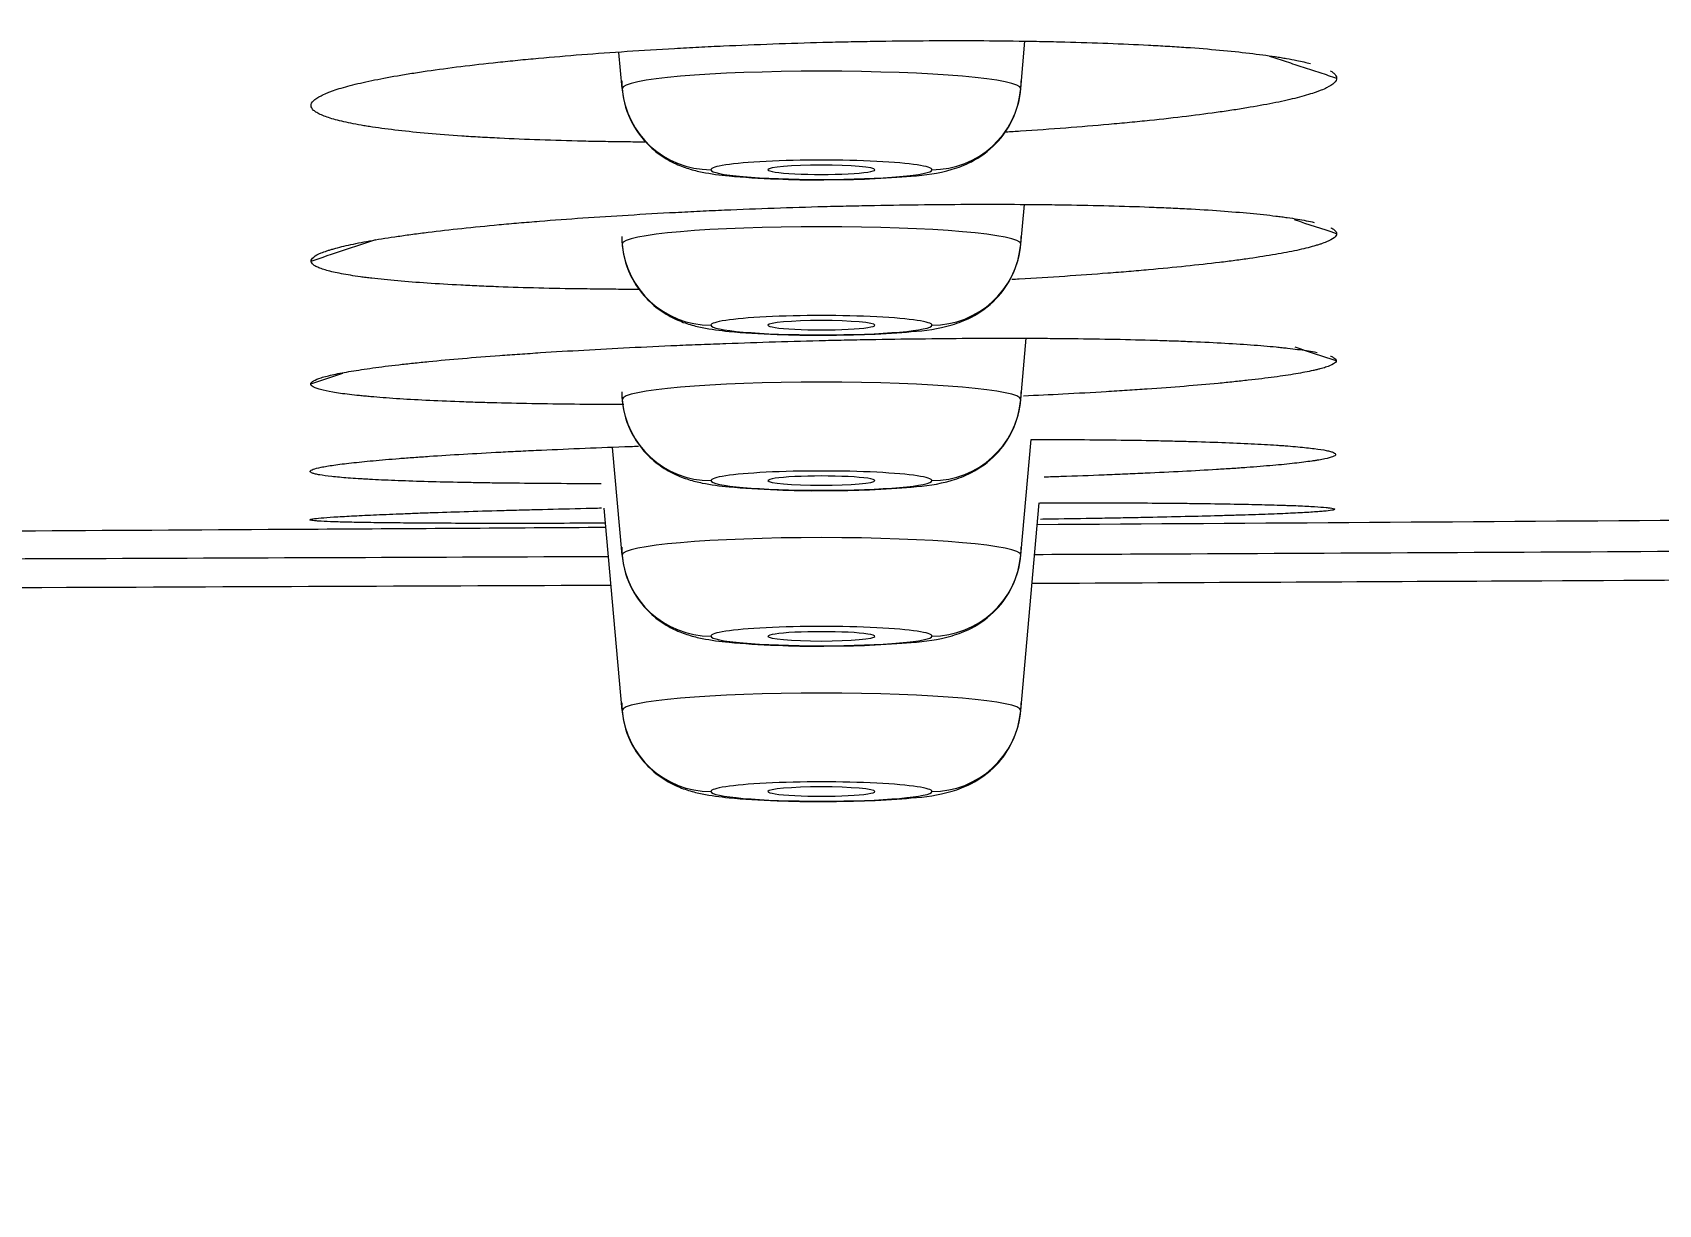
# Model space of a CAD drawing. Header units: millimetres. Extents: x 2433 to 4809, y -10272 to -6912.
# Drawn here: x 3235.15 to 3253.39, y -8021.74 to -8008.6 of the extents above; entities that cross this region are included whole.
import ezdxf

# ---------------------------------------------------------------- set-up
doc = ezdxf.new("R2010")
doc.units = ezdxf.units.MM
doc.layers.add('DIM', color=3, linetype='Continuous', lineweight=13)
doc.styles.add('ARIAL', font='arial.ttf')
doc.dimstyles.get("Standard").update_dxf_attribs({"dimtxt": 15, "dimasz": 15, "dimexe": 0.18, "dimexo": 0.0625, "dimgap": 4, "dimtad": 0, "dimtih": 1, "dimtoh": 1, "dimdec": 1, "dimdsep": 46, "dimtxsty": 'ARIAL', "dimcen": 0, "dimclrd": 3, "dimclre": 3, "dimclrt": 3, "dimadec": 0, "dimazin": 0, "dimtfac": 1, "dimtdec": 1, "dimtofl": 0, "dimtmove": 0, "dimatfit": 3, "dimfxl": 1, "dimtolj": 1, "dimtzin": 0, "dimarcsym": 0})

# ---------------------------------------------------------------- blocks, each defined once
blk = doc.blocks.new('*D42')
at = {"layer": 'Defpoints', "color": 0, "transparency": 16777216}
for p in [(3059.213, -8001.692), (3328.879, -8001.779), (3328.879, -8072.058)]:
    blk.add_point(p, dxfattribs=at)
at = {"layer": 'DIM', "color": 3, "lineweight": -2, "transparency": 16777216}
for p, q in [((3059.213, -8001.755), (3059.213, -8072.238)), ((3328.879, -8001.842), (3328.879, -8072.238)), ((3077.213, -8072.058), (3310.879, -8072.058)), ((3328.879, -8072.058), (3357.395, -8072.058))]:
    blk.add_line(p, q, dxfattribs=at)
at = {"layer": 'DIM', "color": 3, "transparency": 16777216}
for points in [[(3077.213, -8069.058), (3077.213, -8075.058), (3059.213, -8072.058)], [(3310.879, -8069.058), (3310.879, -8075.058), (3328.879, -8072.058)]]:
    blk.add_solid(points, dxfattribs=at)
at = {"layer": 'DIM', "color": 3, "transparency": 16777216, "insert": (3382.403, -8072.058), "char_height": 18, "attachment_point": 5, "style": 'ARIAL'}
blk.add_mtext('\\A1;270', dxfattribs=at)
blk = doc.blocks.new('*D43')
at = {"layer": 'Defpoints', "color": 0, "transparency": 16777216}
for p in [(3193.999, -7897.186), (3599.118, -9941.356), (3679.627, -9941.356)]:
    blk.add_point(p, dxfattribs=at)
at = {"layer": 'DIM', "color": 3, "lineweight": -2, "transparency": 16777216}
for p, q in [((3194.062, -7897.186), (3679.807, -7897.186)), ((3679.627, -7915.186), (3679.627, -8902.472)), ((3679.627, -9923.356), (3679.627, -8936.071)), ((3599.18, -9941.356), (3679.807, -9941.356))]:
    blk.add_line(p, q, dxfattribs=at)
at = {"layer": 'DIM', "color": 3, "transparency": 16777216}
for points in [[(3676.627, -7915.186), (3682.627, -7915.186), (3679.627, -7897.186)], [(3676.627, -9923.356), (3682.627, -9923.356), (3679.627, -9941.356)]]:
    blk.add_solid(points, dxfattribs=at)
at = {"layer": 'DIM', "color": 3, "transparency": 16777216, "insert": (3679.627, -8919.271), "char_height": 18, "attachment_point": 5, "style": 'ARIAL'}
blk.add_mtext('\\A1;(2280)', dxfattribs=at)

msp = doc.modelspace()

# ---------------------------------------------------------------- linework, layer by layer
at = {"linetype": 'Continuous', "lineweight": 18}
for p, q in [((3241.763, -8009.227), (3241.728, -8008.823)), ((3246.236, -8009.227), (3246.282, -8008.695)), ((3246.236, -8010.97), (3246.275, -8010.526)), ((3246.236, -8012.713), (3246.296, -8012.026)), ((3246.236, -8014.457), (3246.35, -8013.16)), ((3241.763, -8014.457), (3241.657, -8013.25)), ((3241.763, -8016.2), (3241.564, -8013.93)), ((3246.236, -8016.2), (3246.44, -8013.871))]:
    msp.add_line(p, q, dxfattribs=at)
at = {"linetype": 'Continuous', "lineweight": 13}
for centre, major_axis, ratio, start_param, end_param in [((3243.999, -8009.227), (-2.236, 0), 0.087156, 3.141593, 6.283185), ((3242.759, -8009.14), (1, 0), 0.996195, 3.228859, 4.712389), ((3245.239, -8009.14), (-1, 0), 0.996195, 1.570796, 3.054326), ((3243.999, -8010.137), (1.24, 0), 0.087156, 0, 3.141593), ((3243.999, -8010.137), (1.24, 0), 0.087156, 3.141593, 6.283185), ((3243.999, -8010.97), (-2.236, 0), 0.087156, 3.141593, 6.283185), ((3242.759, -8010.884), (1, 0), 0.996195, 3.228859, 4.712389), ((3245.239, -8010.884), (-1, 0), 0.996195, 1.570796, 3.054326), ((3243.999, -8011.88), (1.24, 0), 0.087156, 0, 3.141593), ((3243.999, -8011.88), (1.24, 0), 0.087156, 3.141593, 6.283185), ((3243.999, -8012.713), (-2.236, 0), 0.087156, 3.141593, 6.283185), ((3242.759, -8012.627), (1, 0), 0.996195, 3.228859, 4.712389), ((3245.239, -8012.627), (-1, 0), 0.996195, 1.570796, 3.054326), ((3243.999, -8013.623), (1.24, 0), 0.087156, 0, 3.141593), ((3243.999, -8013.623), (1.24, 0), 0.087156, 3.141593, 6.283185), ((3243.999, -8014.457), (-2.236, 0), 0.087156, 3.141593, 6.283185), ((3243.999, -8015.366), (1.24, 0), 0.087156, 0, 3.141593), ((3243.999, -8015.366), (1.24, 0), 0.087156, 3.141593, 6.283185), ((3243.999, -8016.2), (-2.236, 0), 0.087156, 3.141593, 6.283185), ((3243.999, -8017.109), (1.24, 0), 0.087156, 0, 3.141593), ((3243.999, -8017.109), (1.24, 0), 0.087156, 3.141593, 6.283185)]:
    msp.add_ellipse(centre, major_axis=major_axis, ratio=ratio, start_param=start_param, end_param=end_param, dxfattribs=at)
at = {"linetype": 'Continuous', "lineweight": 18}
for centre, major_axis, ratio, start_param, end_param in [((3243.999, -8010.137), (-0.6, 0), 0.087156, 3.141593, 6.283185), ((3243.999, -8010.137), (-0.6, 0), 0.087156, 0, 3.141593), ((3243.999, -8011.88), (-0.6, 0), 0.087156, 3.141593, 6.283185), ((3243.999, -8011.88), (-0.6, 0), 0.087156, 0, 3.141593), ((3243.999, -8013.623), (0.6, 0), 0.087156, 0, 3.141593), ((3243.999, -8013.623), (0.6, 0), 0.087156, 3.141593, 6.283185), ((3242.759, -8014.37), (1, 0), 0.996195, 3.228859, 4.712389), ((3245.239, -8014.37), (-1, 0), 0.996195, 1.570796, 3.054326), ((3243.999, -8015.369), (0.6, 0), 0.087156, 0, 3.141593), ((3243.999, -8015.369), (0.6, 0), 0.087156, 3.141593, 6.283185), ((3242.759, -8016.113), (1, 0), 0.996195, 3.228859, 4.712389), ((3245.239, -8016.113), (-1, 0), 0.996195, 1.570796, 3.054326), ((3243.999, -8017.109), (-0.6, 0), 0.087156, 3.141593, 6.283185), ((3243.999, -8017.109), (-0.6, 0), 0.087156, 0, 3.141593)]:
    msp.add_ellipse(centre, major_axis=major_axis, ratio=ratio, start_param=start_param, end_param=end_param, dxfattribs=at)
for points, knots in [([(3238.275, -8009.417), (3238.275, -8009.399), (3238.284, -8009.381), (3238.322, -8009.344), (3238.35, -8009.325), (3238.405, -8009.297), (3238.426, -8009.287), (3238.461, -8009.273), (3238.473, -8009.268), (3238.498, -8009.259), (3238.512, -8009.254), (3238.581, -8009.23), (3238.644, -8009.211), (3238.787, -8009.174), (3238.867, -8009.155), (3239.043, -8009.119), (3239.139, -8009.1), (3239.269, -8009.078), (3239.295, -8009.073), (3239.349, -8009.064), (3239.377, -8009.06), (3239.461, -8009.047), (3239.519, -8009.038), (3239.697, -8009.012), (3239.823, -8008.995), (3240.087, -8008.962), (3240.226, -8008.946), (3240.444, -8008.923), (3240.518, -8008.916), (3240.632, -8008.904), (3240.67, -8008.901), (3240.748, -8008.893), (3240.787, -8008.89), (3240.984, -8008.872), (3241.146, -8008.858), (3241.477, -8008.832), (3241.647, -8008.82), (3241.993, -8008.797), (3242.17, -8008.786), (3242.441, -8008.771), (3242.532, -8008.766), (3242.716, -8008.757), (3242.807, -8008.752), (3243.084, -8008.74), (3243.269, -8008.732), (3243.641, -8008.719), (3243.828, -8008.713), (3244.11, -8008.705), (3244.204, -8008.703), (3244.345, -8008.7), (3244.393, -8008.699), (3244.487, -8008.698), (3244.535, -8008.697), (3244.77, -8008.693), (3244.956, -8008.691), (3245.324, -8008.688), (3245.505, -8008.688), (3245.864, -8008.689), (3246.042, -8008.691), (3246.26, -8008.694), (3246.304, -8008.695), (3246.391, -8008.696), (3246.52, -8008.699), (3246.646, -8008.701), (3246.895, -8008.708), (3247.056, -8008.713), (3247.369, -8008.725), (3247.52, -8008.731), (3247.739, -8008.743), (3247.811, -8008.747), (3247.916, -8008.753), (3247.951, -8008.756), (3248.02, -8008.76), (3248.189, -8008.771), (3248.347, -8008.784), (3248.584, -8008.806), (3248.806, -8008.829), (3248.999, -8008.855), (3249.111, -8008.872), (3249.132, -8008.875), (3249.175, -8008.882), (3249.237, -8008.893), (3249.294, -8008.904), (3249.387, -8008.922), (3249.438, -8008.934), (3249.484, -8008.946)], [0, 0, 0, 0, 0.034745, 0.034745, 0.06949, 0.06949, 0.086863, 0.086863, 0.095549, 0.095549, 0.104235, 0.104235, 0.138981, 0.138981, 0.173726, 0.173726, 0.208471, 0.208471, 0.217157, 0.217157, 0.225843, 0.225843, 0.243216, 0.243216, 0.277961, 0.277961, 0.312706, 0.312706, 0.330079, 0.330079, 0.338765, 0.338765, 0.347451, 0.347451, 0.382197, 0.382197, 0.416942, 0.416942, 0.451687, 0.451687, 0.469059, 0.469059, 0.486432, 0.486432, 0.521177, 0.521177, 0.555922, 0.555922, 0.573295, 0.573295, 0.581981, 0.581981, 0.590667, 0.590667, 0.625413, 0.625413, 0.660158, 0.660158, 0.694903, 0.694903, 0.703589, 0.703589, 0.712275, 0.729648, 0.729648, 0.764393, 0.764393, 0.799138, 0.799138, 0.816511, 0.816511, 0.825197, 0.825197, 0.833883, 0.868629, 0.868629, 0.903374, 0.938119, 0.938119, 0.946805, 0.946805, 0.955491, 0.972864, 0.972864, 1, 1, 1, 1]), ([(3241.759, -8009.14), (3241.761, -8009.278), (3241.805, -8009.502), (3241.969, -8009.778), (3242.156, -8009.955), (3242.344, -8010.066), (3242.517, -8010.131), (3242.713, -8010.177), (3242.993, -8010.214), (3243.45, -8010.241), (3243.852, -8010.252), (3244.029, -8010.248), (3244.038, -8010.248)], [0, 0, 0, 0, 0.122527, 0.215408, 0.294634, 0.364592, 0.427727, 0.496738, 0.634659, 0.831916, 0.991471, 1, 1, 1, 1]), ([(3244.038, -8010.248), (3244.216, -8010.248), (3244.561, -8010.242), (3245.065, -8010.207), (3245.354, -8010.176), (3245.702, -8010.051), (3245.964, -8009.863), (3246.164, -8009.573), (3246.233, -8009.317), (3246.239, -8009.169), (3246.239, -8009.14)], [0, 0, 0, 0, 0.162675, 0.337768, 0.550867, 0.638384, 0.752048, 0.857541, 0.972916, 1, 1, 1, 1]), ([(3249.777, -8009.109), (3249.778, -8009.127), (3249.768, -8009.145), (3249.73, -8009.181), (3249.702, -8009.2), (3249.647, -8009.227), (3249.626, -8009.237), (3249.591, -8009.251), (3249.579, -8009.255), (3249.554, -8009.265), (3249.54, -8009.269), (3249.471, -8009.292), (3249.407, -8009.311), (3249.264, -8009.348), (3249.184, -8009.366), (3249.008, -8009.402), (3248.912, -8009.419), (3248.782, -8009.441), (3248.755, -8009.446), (3248.701, -8009.455), (3248.673, -8009.459), (3248.589, -8009.472), (3248.531, -8009.481), (3248.352, -8009.506), (3248.227, -8009.522), (3247.963, -8009.554), (3247.824, -8009.57), (3247.606, -8009.593), (3247.532, -8009.6), (3247.418, -8009.611), (3247.379, -8009.615), (3247.302, -8009.622), (3247.263, -8009.625), (3247.066, -8009.643), (3246.904, -8009.657), (3246.573, -8009.682), (3246.404, -8009.694), (3246.177, -8009.709), (3246.123, -8009.713), (3246.068, -8009.716)], [0, 0, 0, 0, 0.081225, 0.081225, 0.16245, 0.16245, 0.203062, 0.203062, 0.223368, 0.223368, 0.243675, 0.243675, 0.324899, 0.324899, 0.406124, 0.406124, 0.487349, 0.487349, 0.507655, 0.507655, 0.527962, 0.527962, 0.568574, 0.568574, 0.649799, 0.649799, 0.731024, 0.731024, 0.771636, 0.771636, 0.791942, 0.791942, 0.812249, 0.812249, 0.893474, 0.893474, 0.974698, 0.974698, 1, 1, 1, 1]), ([(3249.707, -8009.028), (3249.709, -8009.028), (3249.71, -8009.029), (3249.726, -8009.038), (3249.738, -8009.047), (3249.767, -8009.073), (3249.777, -8009.091), (3249.777, -8009.109)], [0, 0, 0, 0, 0.028184, 0.028184, 0.352123, 0.352123, 1, 1, 1, 1]), ([(3242.02, -8009.827), (3241.959, -8009.827), (3241.897, -8009.826), (3241.793, -8009.825), (3241.749, -8009.824), (3241.662, -8009.823), (3241.533, -8009.821), (3241.407, -8009.819), (3241.158, -8009.813), (3240.997, -8009.808), (3240.685, -8009.797), (3240.534, -8009.791), (3240.315, -8009.78), (3240.243, -8009.776), (3240.137, -8009.77), (3240.102, -8009.768), (3240.033, -8009.764), (3239.864, -8009.753), (3239.706, -8009.741), (3239.469, -8009.72), (3239.358, -8009.708), (3239.15, -8009.684), (3239.053, -8009.672), (3238.941, -8009.655), (3238.919, -8009.651), (3238.877, -8009.645), (3238.815, -8009.634), (3238.757, -8009.623), (3238.649, -8009.602), (3238.585, -8009.586), (3238.475, -8009.555), (3238.429, -8009.539), (3238.381, -8009.518), (3238.372, -8009.514), (3238.356, -8009.506), (3238.348, -8009.501), (3238.326, -8009.488), (3238.314, -8009.48), (3238.285, -8009.453), (3238.275, -8009.436), (3238.275, -8009.417)], [0, 0, 0, 0, 0.028222, 0.028222, 0.048467, 0.048467, 0.068713, 0.109204, 0.109204, 0.190185, 0.190185, 0.271167, 0.271167, 0.311657, 0.311657, 0.331903, 0.331903, 0.352148, 0.43313, 0.43313, 0.514111, 0.514111, 0.595093, 0.595093, 0.615338, 0.615338, 0.635583, 0.676074, 0.676074, 0.757056, 0.757056, 0.838037, 0.838037, 0.858282, 0.858282, 0.878528, 0.878528, 0.919019, 0.919019, 1, 1, 1, 1]), ([(3238.275, -8011.161), (3238.275, -8011.146), (3238.285, -8011.131), (3238.324, -8011.1), (3238.352, -8011.085), (3238.409, -8011.062), (3238.43, -8011.054), (3238.465, -8011.042), (3238.477, -8011.038), (3238.503, -8011.03), (3238.516, -8011.027), (3238.586, -8011.007), (3238.65, -8010.991), (3238.795, -8010.96), (3238.875, -8010.944), (3239.051, -8010.913), (3239.148, -8010.898), (3239.278, -8010.879), (3239.305, -8010.875), (3239.359, -8010.867), (3239.387, -8010.863), (3239.472, -8010.852), (3239.53, -8010.845), (3239.708, -8010.822), (3239.834, -8010.808), (3240.099, -8010.78), (3240.238, -8010.766), (3240.456, -8010.746), (3240.53, -8010.739), (3240.644, -8010.729), (3240.683, -8010.726), (3240.76, -8010.72), (3240.799, -8010.716), (3240.997, -8010.701), (3241.159, -8010.689), (3241.49, -8010.665), (3241.66, -8010.655), (3242.006, -8010.634), (3242.183, -8010.624), (3242.409, -8010.612), (3242.455, -8010.61), (3242.546, -8010.605), (3242.592, -8010.603), (3242.73, -8010.596), (3242.821, -8010.592), (3243.098, -8010.58), (3243.283, -8010.573), (3243.655, -8010.56), (3243.842, -8010.554), (3244.124, -8010.546), (3244.218, -8010.544), (3244.359, -8010.541), (3244.407, -8010.54), (3244.501, -8010.538), (3244.549, -8010.537), (3244.784, -8010.532), (3244.97, -8010.53), (3245.337, -8010.526), (3245.518, -8010.524), (3245.877, -8010.524), (3246.054, -8010.524), (3246.273, -8010.525), (3246.317, -8010.526), (3246.403, -8010.526), (3246.532, -8010.528), (3246.658, -8010.529), (3246.907, -8010.533), (3247.068, -8010.536), (3247.379, -8010.545), (3247.53, -8010.549), (3247.749, -8010.558), (3247.821, -8010.561), (3247.926, -8010.566), (3247.961, -8010.567), (3248.029, -8010.571), (3248.063, -8010.572), (3248.23, -8010.581), (3248.356, -8010.589), (3248.592, -8010.606), (3248.703, -8010.615), (3248.911, -8010.635), (3249.007, -8010.645), (3249.118, -8010.659), (3249.14, -8010.661), (3249.183, -8010.667), (3249.244, -8010.676), (3249.301, -8010.684), (3249.408, -8010.702), (3249.471, -8010.714), (3249.525, -8010.727)], [0, 0, 0, 0, 0.034496, 0.034496, 0.068993, 0.068993, 0.086241, 0.086241, 0.094865, 0.094865, 0.103489, 0.103489, 0.137986, 0.137986, 0.172482, 0.172482, 0.206979, 0.206979, 0.215603, 0.215603, 0.224227, 0.224227, 0.241475, 0.241475, 0.275972, 0.275972, 0.310468, 0.310468, 0.327716, 0.327716, 0.33634, 0.33634, 0.344964, 0.344964, 0.379461, 0.379461, 0.413957, 0.413957, 0.448454, 0.448454, 0.457078, 0.457078, 0.465702, 0.465702, 0.48295, 0.48295, 0.517447, 0.517447, 0.551943, 0.551943, 0.569191, 0.569191, 0.577815, 0.577815, 0.586439, 0.586439, 0.620936, 0.620936, 0.655432, 0.655432, 0.689929, 0.689929, 0.698553, 0.698553, 0.707177, 0.724425, 0.724425, 0.758922, 0.758922, 0.793418, 0.793418, 0.810666, 0.810666, 0.81929, 0.81929, 0.827915, 0.827915, 0.862411, 0.862411, 0.896907, 0.896907, 0.931404, 0.931404, 0.940028, 0.940028, 0.948652, 0.9659, 0.9659, 1, 1, 1, 1]), ([(3249.712, -8010.787), (3249.712, -8010.787), (3249.713, -8010.788), (3249.728, -8010.795), (3249.74, -8010.803), (3249.768, -8010.824), (3249.778, -8010.839), (3249.777, -8010.854)], [0, 0, 0, 0, 0.018647, 0.018647, 0.345764, 0.345764, 1, 1, 1, 1]), ([(3241.759, -8010.884), (3241.761, -8011.021), (3241.805, -8011.245), (3241.969, -8011.521), (3242.156, -8011.698), (3242.344, -8011.809), (3242.517, -8011.874), (3242.713, -8011.92), (3242.993, -8011.957), (3243.45, -8011.984), (3243.852, -8011.995), (3244.029, -8011.991), (3244.038, -8011.991)], [0, 0, 0, 0, 0.122527, 0.215408, 0.294634, 0.364592, 0.427727, 0.496738, 0.634659, 0.831916, 0.991471, 1, 1, 1, 1]), ([(3244.038, -8011.991), (3244.216, -8011.991), (3244.561, -8011.985), (3245.065, -8011.95), (3245.354, -8011.919), (3245.702, -8011.794), (3245.964, -8011.606), (3246.164, -8011.316), (3246.233, -8011.06), (3246.239, -8010.912), (3246.239, -8010.884)], [0, 0, 0, 0, 0.162675, 0.337768, 0.550867, 0.638384, 0.752048, 0.857541, 0.972916, 1, 1, 1, 1]), ([(3249.777, -8010.854), (3249.777, -8010.869), (3249.767, -8010.884), (3249.729, -8010.915), (3249.7, -8010.931), (3249.644, -8010.954), (3249.623, -8010.962), (3249.588, -8010.974), (3249.576, -8010.978), (3249.55, -8010.985), (3249.537, -8010.989), (3249.467, -8011.009), (3249.403, -8011.025), (3249.259, -8011.056), (3249.178, -8011.071), (3249.002, -8011.102), (3248.905, -8011.117), (3248.774, -8011.136), (3248.748, -8011.14), (3248.693, -8011.147), (3248.665, -8011.151), (3248.581, -8011.162), (3248.523, -8011.17), (3248.344, -8011.191), (3248.218, -8011.205), (3247.954, -8011.233), (3247.815, -8011.246), (3247.596, -8011.266), (3247.522, -8011.272), (3247.408, -8011.282), (3247.369, -8011.285), (3247.292, -8011.291), (3247.252, -8011.294), (3247.055, -8011.31), (3246.893, -8011.321), (3246.562, -8011.344), (3246.392, -8011.354), (3246.19, -8011.366), (3246.162, -8011.367), (3246.133, -8011.369)], [0, 0, 0, 0, 0.082206, 0.082206, 0.164413, 0.164413, 0.205516, 0.205516, 0.226068, 0.226068, 0.246619, 0.246619, 0.328826, 0.328826, 0.411032, 0.411032, 0.493239, 0.493239, 0.51379, 0.51379, 0.534342, 0.534342, 0.575445, 0.575445, 0.657651, 0.657651, 0.739858, 0.739858, 0.780961, 0.780961, 0.801513, 0.801513, 0.822064, 0.822064, 0.904271, 0.904271, 0.986477, 0.986477, 1, 1, 1, 1]), ([(3241.949, -8011.479), (3241.907, -8011.479), (3241.864, -8011.479), (3241.779, -8011.478), (3241.735, -8011.478), (3241.649, -8011.477), (3241.52, -8011.476), (3241.394, -8011.474), (3241.145, -8011.471), (3240.984, -8011.468), (3240.673, -8011.46), (3240.522, -8011.455), (3240.303, -8011.447), (3240.231, -8011.444), (3240.126, -8011.44), (3240.091, -8011.438), (3240.023, -8011.435), (3239.989, -8011.433), (3239.822, -8011.425), (3239.697, -8011.417), (3239.461, -8011.401), (3239.35, -8011.393), (3239.143, -8011.374), (3239.046, -8011.364), (3238.935, -8011.351), (3238.913, -8011.348), (3238.871, -8011.343), (3238.809, -8011.335), (3238.752, -8011.326), (3238.644, -8011.309), (3238.581, -8011.297), (3238.472, -8011.272), (3238.426, -8011.259), (3238.379, -8011.242), (3238.37, -8011.239), (3238.353, -8011.232), (3238.346, -8011.229), (3238.324, -8011.218), (3238.313, -8011.211), (3238.284, -8011.19), (3238.275, -8011.175), (3238.275, -8011.161)], [0, 0, 0, 0, 0.019608, 0.019608, 0.040033, 0.040033, 0.060458, 0.101307, 0.101307, 0.183007, 0.183007, 0.264706, 0.264706, 0.305556, 0.305556, 0.32598, 0.32598, 0.346405, 0.346405, 0.428105, 0.428105, 0.509804, 0.509804, 0.591503, 0.591503, 0.611928, 0.611928, 0.632353, 0.673203, 0.673203, 0.754902, 0.754902, 0.836601, 0.836601, 0.857026, 0.857026, 0.877451, 0.877451, 0.918301, 0.918301, 1, 1, 1, 1]), ([(3238.272, -8012.538), (3238.272, -8012.527), (3238.283, -8012.515), (3238.323, -8012.492), (3238.352, -8012.481), (3238.409, -8012.463), (3238.43, -8012.457), (3238.478, -8012.445), (3238.504, -8012.439), (3238.588, -8012.42), (3238.653, -8012.408), (3238.798, -8012.384), (3238.879, -8012.372), (3239.056, -8012.347), (3239.153, -8012.335), (3239.285, -8012.32), (3239.311, -8012.317), (3239.366, -8012.311), (3239.394, -8012.308), (3239.479, -8012.299), (3239.537, -8012.293), (3239.716, -8012.275), (3239.842, -8012.264), (3240.108, -8012.241), (3240.247, -8012.23), (3240.466, -8012.214), (3240.54, -8012.209), (3240.655, -8012.201), (3240.693, -8012.198), (3240.771, -8012.193), (3240.81, -8012.19), (3241.008, -8012.177), (3241.17, -8012.168), (3241.502, -8012.149), (3241.672, -8012.14), (3242.019, -8012.122), (3242.196, -8012.114), (3242.423, -8012.104), (3242.468, -8012.102), (3242.56, -8012.099), (3242.606, -8012.097), (3242.743, -8012.091), (3242.835, -8012.088), (3243.112, -8012.078), (3243.297, -8012.071), (3243.669, -8012.06), (3243.856, -8012.055), (3244.138, -8012.048), (3244.232, -8012.046), (3244.374, -8012.043), (3244.421, -8012.042), (3244.516, -8012.04), (3244.563, -8012.04), (3244.798, -8012.035), (3244.984, -8012.033), (3245.351, -8012.029), (3245.532, -8012.027), (3245.891, -8012.026), (3246.068, -8012.026), (3246.286, -8012.026), (3246.33, -8012.026), (3246.416, -8012.027), (3246.545, -8012.027), (3246.671, -8012.028), (3246.919, -8012.031), (3247.08, -8012.033), (3247.391, -8012.039), (3247.541, -8012.043), (3247.759, -8012.049), (3247.831, -8012.051), (3247.936, -8012.055), (3247.97, -8012.056), (3248.039, -8012.058), (3248.073, -8012.06), (3248.239, -8012.066), (3248.364, -8012.072), (3248.599, -8012.085), (3248.71, -8012.092), (3248.916, -8012.107), (3249.012, -8012.115), (3249.123, -8012.126), (3249.144, -8012.128), (3249.187, -8012.133), (3249.248, -8012.139), (3249.305, -8012.146), (3249.411, -8012.16), (3249.474, -8012.17), (3249.539, -8012.182), (3249.55, -8012.184), (3249.56, -8012.186)], [0, 0, 0, 0, 0.03424, 0.03424, 0.068479, 0.068479, 0.085599, 0.085599, 0.102719, 0.102719, 0.136958, 0.136958, 0.171198, 0.171198, 0.205437, 0.205437, 0.213997, 0.213997, 0.222557, 0.222557, 0.239677, 0.239677, 0.273916, 0.273916, 0.308156, 0.308156, 0.325276, 0.325276, 0.333836, 0.333836, 0.342395, 0.342395, 0.376635, 0.376635, 0.410874, 0.410874, 0.445114, 0.445114, 0.453674, 0.453674, 0.462234, 0.462234, 0.479354, 0.479354, 0.513593, 0.513593, 0.547833, 0.547833, 0.564952, 0.564952, 0.573512, 0.573512, 0.582072, 0.582072, 0.616312, 0.616312, 0.650551, 0.650551, 0.684791, 0.684791, 0.693351, 0.693351, 0.701911, 0.71903, 0.71903, 0.75327, 0.75327, 0.787509, 0.787509, 0.804629, 0.804629, 0.813189, 0.813189, 0.821749, 0.821749, 0.855989, 0.855989, 0.890228, 0.890228, 0.924468, 0.924468, 0.933027, 0.933027, 0.941587, 0.958707, 0.958707, 0.992947, 0.992947, 1, 1, 1, 1]), ([(3249.773, -8012.28), (3249.772, -8012.291), (3249.761, -8012.303), (3249.722, -8012.327), (3249.693, -8012.34), (3249.635, -8012.358), (3249.614, -8012.364), (3249.579, -8012.373), (3249.566, -8012.376), (3249.541, -8012.383), (3249.527, -8012.386), (3249.457, -8012.401), (3249.392, -8012.413), (3249.247, -8012.438), (3249.166, -8012.45), (3248.988, -8012.474), (3248.891, -8012.486), (3248.76, -8012.5), (3248.733, -8012.503), (3248.679, -8012.509), (3248.651, -8012.512), (3248.566, -8012.521), (3248.508, -8012.527), (3248.328, -8012.544), (3248.202, -8012.555), (3247.936, -8012.576), (3247.797, -8012.586), (3247.578, -8012.602), (3247.504, -8012.607), (3247.39, -8012.614), (3247.351, -8012.616), (3247.273, -8012.621), (3247.234, -8012.624), (3247.036, -8012.636), (3246.874, -8012.645), (3246.563, -8012.661), (3246.416, -8012.668), (3246.267, -8012.675)], [0, 0, 0, 0, 0.084257, 0.084257, 0.168513, 0.168513, 0.210642, 0.210642, 0.231706, 0.231706, 0.25277, 0.25277, 0.337027, 0.337027, 0.421283, 0.421283, 0.50554, 0.50554, 0.526604, 0.526604, 0.547668, 0.547668, 0.589797, 0.589797, 0.674053, 0.674053, 0.75831, 0.75831, 0.800438, 0.800438, 0.821502, 0.821502, 0.842566, 0.842566, 0.926823, 0.926823, 1, 1, 1, 1]), ([(3249.71, -8012.227), (3249.711, -8012.227), (3249.711, -8012.227), (3249.726, -8012.233), (3249.738, -8012.239), (3249.765, -8012.256), (3249.774, -8012.268), (3249.773, -8012.28)], [0, 0, 0, 0, 0.018644, 0.018644, 0.345763, 0.345763, 1, 1, 1, 1]), ([(3241.784, -8012.77), (3241.746, -8012.77), (3241.708, -8012.77), (3241.627, -8012.77), (3241.499, -8012.769), (3241.373, -8012.768), (3241.125, -8012.766), (3240.964, -8012.764), (3240.653, -8012.759), (3240.503, -8012.755), (3240.285, -8012.75), (3240.213, -8012.748), (3240.108, -8012.745), (3240.073, -8012.744), (3240.005, -8012.741), (3239.972, -8012.74), (3239.806, -8012.734), (3239.681, -8012.729), (3239.445, -8012.717), (3239.335, -8012.711), (3239.129, -8012.697), (3239.033, -8012.69), (3238.923, -8012.68), (3238.901, -8012.678), (3238.859, -8012.674), (3238.798, -8012.668), (3238.741, -8012.662), (3238.634, -8012.649), (3238.572, -8012.64), (3238.464, -8012.622), (3238.418, -8012.612), (3238.372, -8012.6), (3238.363, -8012.597), (3238.347, -8012.592), (3238.34, -8012.59), (3238.319, -8012.582), (3238.307, -8012.576), (3238.28, -8012.56), (3238.271, -8012.549), (3238.272, -8012.538)], [0, 0, 0, 0, 0.018215, 0.018215, 0.039104, 0.080882, 0.080882, 0.164439, 0.164439, 0.247995, 0.247995, 0.289773, 0.289773, 0.310662, 0.310662, 0.331551, 0.331551, 0.415107, 0.415107, 0.498663, 0.498663, 0.582219, 0.582219, 0.603108, 0.603108, 0.623997, 0.665775, 0.665775, 0.749332, 0.749332, 0.832888, 0.832888, 0.853777, 0.853777, 0.874666, 0.874666, 0.916444, 0.916444, 1, 1, 1, 1]), ([(3241.759, -8012.627), (3241.761, -8012.764), (3241.805, -8012.988), (3241.969, -8013.264), (3242.156, -8013.441), (3242.344, -8013.552), (3242.517, -8013.617), (3242.713, -8013.663), (3242.993, -8013.7), (3243.45, -8013.727), (3243.852, -8013.738), (3244.029, -8013.734), (3244.038, -8013.734)], [0, 0, 0, 0, 0.122527, 0.215408, 0.294634, 0.364592, 0.427727, 0.496738, 0.634659, 0.831916, 0.991471, 1, 1, 1, 1]), ([(3244.038, -8013.734), (3244.216, -8013.734), (3244.561, -8013.728), (3245.065, -8013.693), (3245.354, -8013.662), (3245.702, -8013.537), (3245.964, -8013.349), (3246.164, -8013.059), (3246.233, -8012.803), (3246.239, -8012.655), (3246.239, -8012.627)], [0, 0, 0, 0, 0.162675, 0.337768, 0.550867, 0.638384, 0.752048, 0.857541, 0.972916, 1, 1, 1, 1]), ([(3246.35, -8013.16), (3246.362, -8013.16), (3246.374, -8013.16), (3246.43, -8013.16), (3246.558, -8013.161), (3246.684, -8013.161), (3246.932, -8013.163), (3247.092, -8013.164), (3247.402, -8013.168), (3247.552, -8013.17), (3247.77, -8013.174), (3247.841, -8013.176), (3247.946, -8013.178), (3247.98, -8013.179), (3248.048, -8013.181), (3248.082, -8013.182), (3248.247, -8013.186), (3248.372, -8013.19), (3248.606, -8013.199), (3248.716, -8013.204), (3248.921, -8013.214), (3249.017, -8013.219), (3249.126, -8013.227), (3249.148, -8013.228), (3249.19, -8013.231), (3249.251, -8013.236), (3249.307, -8013.24), (3249.412, -8013.25), (3249.536, -8013.263), (3249.625, -8013.277), (3249.679, -8013.288), (3249.695, -8013.292), (3249.722, -8013.3), (3249.733, -8013.303), (3249.759, -8013.315), (3249.767, -8013.323), (3249.766, -8013.331)], [0, 0, 0, 0, 0.005838, 0.005838, 0.02699, 0.069295, 0.069295, 0.153905, 0.153905, 0.238514, 0.238514, 0.280819, 0.280819, 0.301971, 0.301971, 0.323124, 0.323124, 0.407733, 0.407733, 0.492343, 0.492343, 0.576952, 0.576952, 0.598105, 0.598105, 0.619257, 0.661562, 0.661562, 0.746171, 0.830781, 0.830781, 0.873086, 0.873086, 0.91539, 0.91539, 1, 1, 1, 1]), ([(3238.266, -8013.518), (3238.268, -8013.511), (3238.279, -8013.503), (3238.32, -8013.488), (3238.35, -8013.48), (3238.427, -8013.465), (3238.475, -8013.457), (3238.589, -8013.44), (3238.654, -8013.432), (3238.801, -8013.416), (3238.882, -8013.407), (3239.06, -8013.391), (3239.158, -8013.383), (3239.29, -8013.372), (3239.317, -8013.37), (3239.371, -8013.366), (3239.399, -8013.364), (3239.485, -8013.358), (3239.543, -8013.354), (3239.723, -8013.341), (3239.85, -8013.333), (3240.116, -8013.318), (3240.256, -8013.31), (3240.475, -8013.298), (3240.55, -8013.295), (3240.664, -8013.289), (3240.703, -8013.287), (3240.781, -8013.284), (3240.82, -8013.282), (3241.019, -8013.273), (3241.181, -8013.266), (3241.514, -8013.252), (3241.684, -8013.245), (3241.887, -8013.238), (3241.917, -8013.237), (3241.946, -8013.236)], [0, 0, 0, 0, 0.082176, 0.082176, 0.164352, 0.164352, 0.246528, 0.246528, 0.328704, 0.328704, 0.41088, 0.41088, 0.493056, 0.493056, 0.5136, 0.5136, 0.534144, 0.534144, 0.575232, 0.575232, 0.657408, 0.657408, 0.739584, 0.739584, 0.780672, 0.780672, 0.801216, 0.801216, 0.82176, 0.82176, 0.903936, 0.903936, 0.986112, 0.986112, 1, 1, 1, 1]), ([(3249.766, -8013.331), (3249.764, -8013.339), (3249.753, -8013.347), (3249.712, -8013.363), (3249.682, -8013.371), (3249.624, -8013.384), (3249.603, -8013.388), (3249.567, -8013.394), (3249.554, -8013.396), (3249.528, -8013.4), (3249.514, -8013.402), (3249.443, -8013.412), (3249.378, -8013.42), (3249.232, -8013.437), (3249.15, -8013.445), (3248.972, -8013.46), (3248.874, -8013.468), (3248.742, -8013.478), (3248.715, -8013.48), (3248.66, -8013.484), (3248.632, -8013.486), (3248.547, -8013.491), (3248.489, -8013.495), (3248.309, -8013.506), (3248.182, -8013.513), (3247.916, -8013.528), (3247.776, -8013.534), (3247.557, -8013.544), (3247.482, -8013.548), (3247.367, -8013.552), (3247.329, -8013.554), (3247.251, -8013.557), (3247.211, -8013.559), (3247.013, -8013.567), (3246.85, -8013.572), (3246.623, -8013.58), (3246.561, -8013.582), (3246.498, -8013.584)], [0, 0, 0, 0, 0.087958, 0.087958, 0.175917, 0.175917, 0.219896, 0.219896, 0.241886, 0.241886, 0.263875, 0.263875, 0.351834, 0.351834, 0.439792, 0.439792, 0.527751, 0.527751, 0.549741, 0.549741, 0.57173, 0.57173, 0.615709, 0.615709, 0.703668, 0.703668, 0.791626, 0.791626, 0.835606, 0.835606, 0.857595, 0.857595, 0.879585, 0.879585, 0.967543, 0.967543, 1, 1, 1, 1]), ([(3241.527, -8013.658), (3241.524, -8013.658), (3241.435, -8013.658), (3241.347, -8013.658), (3241.1, -8013.657), (3240.94, -8013.656), (3240.629, -8013.653), (3240.479, -8013.652), (3240.262, -8013.649), (3240.191, -8013.647), (3240.086, -8013.646), (3240.052, -8013.645), (3239.984, -8013.644), (3239.95, -8013.643), (3239.785, -8013.64), (3239.661, -8013.637), (3239.426, -8013.63), (3239.317, -8013.626), (3239.112, -8013.618), (3239.017, -8013.614), (3238.907, -8013.608), (3238.886, -8013.606), (3238.844, -8013.604), (3238.783, -8013.6), (3238.727, -8013.596), (3238.622, -8013.589), (3238.56, -8013.583), (3238.453, -8013.571), (3238.408, -8013.565), (3238.363, -8013.557), (3238.354, -8013.556), (3238.338, -8013.553), (3238.331, -8013.551), (3238.311, -8013.546), (3238.3, -8013.543), (3238.273, -8013.532), (3238.265, -8013.525), (3238.266, -8013.518)], [0, 0, 0, 0, 0.001866, 0.045263, 0.045263, 0.132057, 0.132057, 0.218852, 0.218852, 0.262249, 0.262249, 0.283947, 0.283947, 0.305646, 0.305646, 0.39244, 0.39244, 0.479234, 0.479234, 0.566029, 0.566029, 0.587727, 0.587727, 0.609426, 0.652823, 0.652823, 0.739617, 0.739617, 0.826411, 0.826411, 0.84811, 0.84811, 0.869809, 0.869809, 0.913206, 0.913206, 1, 1, 1, 1]), ([(3238.261, -8014.061), (3238.263, -8014.058), (3238.275, -8014.055), (3238.317, -8014.048), (3238.378, -8014.041), (3238.475, -8014.034), (3238.561, -8014.028), (3238.592, -8014.027), (3238.658, -8014.023), (3238.693, -8014.021), (3238.804, -8014.015), (3238.885, -8014.011), (3239.065, -8014.003), (3239.163, -8013.999), (3239.295, -8013.994), (3239.322, -8013.993), (3239.378, -8013.99), (3239.406, -8013.989), (3239.491, -8013.986), (3239.55, -8013.984), (3239.731, -8013.978), (3239.858, -8013.974), (3240.125, -8013.965), (3240.266, -8013.961), (3240.485, -8013.955), (3240.56, -8013.953), (3240.675, -8013.95), (3240.714, -8013.949), (3240.792, -8013.947), (3240.831, -8013.946), (3241.03, -8013.941), (3241.193, -8013.937), (3241.417, -8013.932), (3241.474, -8013.93), (3241.532, -8013.929)], [0, 0, 0, 0, 0.088183, 0.088183, 0.176367, 0.26455, 0.26455, 0.308642, 0.308642, 0.352734, 0.352734, 0.440917, 0.440917, 0.529101, 0.529101, 0.551146, 0.551146, 0.573192, 0.573192, 0.617284, 0.617284, 0.705467, 0.705467, 0.793651, 0.793651, 0.837743, 0.837743, 0.859788, 0.859788, 0.881834, 0.881834, 0.970018, 0.970018, 1, 1, 1, 1]), ([(3246.447, -8013.87), (3246.475, -8013.87), (3246.588, -8013.87), (3246.699, -8013.87), (3246.947, -8013.87), (3247.106, -8013.871), (3247.416, -8013.872), (3247.566, -8013.873), (3247.782, -8013.874), (3247.853, -8013.875), (3247.957, -8013.876), (3247.992, -8013.876), (3248.06, -8013.877), (3248.093, -8013.877), (3248.258, -8013.879), (3248.382, -8013.881), (3248.615, -8013.885), (3248.724, -8013.887), (3248.928, -8013.891), (3249.022, -8013.894), (3249.131, -8013.897), (3249.152, -8013.898), (3249.194, -8013.899), (3249.254, -8013.901), (3249.31, -8013.903), (3249.414, -8013.908), (3249.536, -8013.914), (3249.624, -8013.92), (3249.677, -8013.925), (3249.692, -8013.927), (3249.718, -8013.93), (3249.729, -8013.932), (3249.754, -8013.937), (3249.761, -8013.941), (3249.758, -8013.944)], [0, 0, 0, 0, 0.014018, 0.056887, 0.056887, 0.142624, 0.142624, 0.228362, 0.228362, 0.271231, 0.271231, 0.292665, 0.292665, 0.3141, 0.3141, 0.399837, 0.399837, 0.485575, 0.485575, 0.571312, 0.571312, 0.592747, 0.592747, 0.614181, 0.65705, 0.65705, 0.742787, 0.828525, 0.828525, 0.871394, 0.871394, 0.914262, 0.914262, 1, 1, 1, 1]), ([(3249.758, -8013.944), (3249.756, -8013.948), (3249.744, -8013.952), (3249.702, -8013.959), (3249.671, -8013.963), (3249.612, -8013.968), (3249.59, -8013.97), (3249.542, -8013.974), (3249.515, -8013.975), (3249.429, -8013.981), (3249.363, -8013.984), (3249.216, -8013.992), (3249.134, -8013.995), (3248.954, -8014.002), (3248.856, -8014.005), (3248.724, -8014.01), (3248.697, -8014.01), (3248.641, -8014.012), (3248.613, -8014.013), (3248.528, -8014.015), (3248.469, -8014.017), (3248.288, -8014.022), (3248.161, -8014.025), (3247.894, -8014.031), (3247.754, -8014.034), (3247.534, -8014.039), (3247.459, -8014.04), (3247.344, -8014.042), (3247.305, -8014.043), (3247.227, -8014.044), (3247.188, -8014.045), (3246.989, -8014.049), (3246.826, -8014.051), (3246.592, -8014.055), (3246.524, -8014.056), (3246.456, -8014.057)], [0, 0, 0, 0, 0.087708, 0.087708, 0.175416, 0.175416, 0.219269, 0.219269, 0.263123, 0.263123, 0.350831, 0.350831, 0.438539, 0.438539, 0.526247, 0.526247, 0.548173, 0.548173, 0.5701, 0.5701, 0.613954, 0.613954, 0.701662, 0.701662, 0.78937, 0.78937, 0.833224, 0.833224, 0.855151, 0.855151, 0.877078, 0.877078, 0.964785, 0.964785, 1, 1, 1, 1]), ([(3241.572, -8014.1), (3241.544, -8014.1), (3241.431, -8014.101), (3241.32, -8014.101), (3241.073, -8014.102), (3240.913, -8014.102), (3240.603, -8014.102), (3240.454, -8014.102), (3240.237, -8014.102), (3240.166, -8014.102), (3240.062, -8014.102), (3240.028, -8014.102), (3239.96, -8014.102), (3239.927, -8014.102), (3239.762, -8014.101), (3239.638, -8014.101), (3239.406, -8014.099), (3239.297, -8014.098), (3239.094, -8014.096), (3238.999, -8014.095), (3238.89, -8014.093), (3238.869, -8014.093), (3238.828, -8014.092), (3238.768, -8014.091), (3238.712, -8014.09), (3238.608, -8014.087), (3238.547, -8014.085), (3238.441, -8014.081), (3238.397, -8014.079), (3238.353, -8014.076), (3238.345, -8014.076), (3238.329, -8014.074), (3238.322, -8014.074), (3238.302, -8014.072), (3238.292, -8014.071), (3238.266, -8014.067), (3238.259, -8014.064), (3238.261, -8014.061)], [0, 0, 0, 0, 0.014018, 0.056887, 0.056887, 0.142624, 0.142624, 0.228362, 0.228362, 0.271231, 0.271231, 0.292665, 0.292665, 0.3141, 0.3141, 0.399837, 0.399837, 0.485575, 0.485575, 0.571312, 0.571312, 0.592747, 0.592747, 0.614181, 0.65705, 0.65705, 0.742787, 0.742787, 0.828525, 0.828525, 0.849959, 0.849959, 0.871394, 0.871394, 0.914262, 0.914262, 1, 1, 1, 1]), ([(3246.421, -8014.114), (3248.905, -8014.098), (3253.955, -8014.064), (3259.005, -8014.029), (3261.57, -8014.012)], [0, 0, 0, 0, 0.491781, 1, 1, 1, 1]), ([(3226.41, -8014.232), (3230.399, -8014.212), (3235.458, -8014.184), (3240.508, -8014.152), (3241.585, -8014.145)], [0, 0, 0, 0, 0.786805, 1, 1, 1, 1]), ([(3229.651, -8014.517), (3229.76, -8014.516), (3233.748, -8014.503), (3237.734, -8014.488), (3241.611, -8014.472)], [0, 0, 0, 0, 0.027319, 1, 1, 1, 1]), ([(3241.759, -8014.37), (3241.761, -8014.508), (3241.805, -8014.731), (3241.969, -8015.007), (3242.156, -8015.184), (3242.344, -8015.296), (3242.517, -8015.36), (3242.713, -8015.406), (3242.993, -8015.443), (3243.45, -8015.47), (3243.852, -8015.481), (3244.029, -8015.478), (3244.038, -8015.477)], [0, 0, 0, 0, 0.122527, 0.215408, 0.294634, 0.364592, 0.427727, 0.496738, 0.634659, 0.831916, 0.991471, 1, 1, 1, 1]), ([(3244.038, -8015.477), (3244.216, -8015.477), (3244.561, -8015.471), (3245.065, -8015.436), (3245.354, -8015.405), (3245.702, -8015.281), (3245.964, -8015.092), (3246.164, -8014.802), (3246.233, -8014.546), (3246.239, -8014.398), (3246.239, -8014.37)], [0, 0, 0, 0, 0.162675, 0.337768, 0.550867, 0.638384, 0.752048, 0.857541, 0.972916, 1, 1, 1, 1]), ([(3246.388, -8014.45), (3246.911, -8014.448), (3249.427, -8014.436), (3253.935, -8014.413), (3258.483, -8014.387), (3261.038, -8014.372), (3261.602, -8014.369)], [0, 0, 0, 0, 0.103061, 0.496088, 0.888783, 1, 1, 1, 1]), ([(3241.636, -8014.798), (3239.662, -8014.806), (3234.775, -8014.826), (3229.537, -8014.844), (3226.361, -8014.853)], [0, 0, 0, 0, 0.416421, 1, 1, 1, 1]), ([(3261.641, -8014.695), (3260.753, -8014.7), (3257.66, -8014.718), (3252.645, -8014.746), (3248.254, -8014.768), (3246.365, -8014.777)], [0, 0, 0, 0, 0.195586, 0.66518, 1, 1, 1, 1]), ([(3241.759, -8016.113), (3241.761, -8016.251), (3241.805, -8016.475), (3241.969, -8016.75), (3242.156, -8016.927), (3242.344, -8017.039), (3242.517, -8017.103), (3242.713, -8017.149), (3242.993, -8017.186), (3243.45, -8017.213), (3243.852, -8017.224), (3244.029, -8017.221), (3244.038, -8017.22)], [0, 0, 0, 0, 0.122527, 0.215408, 0.294634, 0.364592, 0.427727, 0.496738, 0.634659, 0.831916, 0.991471, 1, 1, 1, 1]), ([(3244.038, -8017.22), (3244.216, -8017.22), (3244.561, -8017.214), (3245.065, -8017.179), (3245.354, -8017.148), (3245.702, -8017.024), (3245.964, -8016.835), (3246.164, -8016.546), (3246.233, -8016.289), (3246.239, -8016.141), (3246.239, -8016.113)], [0, 0, 0, 0, 0.162675, 0.337768, 0.550867, 0.638384, 0.752048, 0.857541, 0.972916, 1, 1, 1, 1])]:
    msp.add_open_spline(points, degree=3, knots=knots, dxfattribs=at)
at = {"linetype": 'Continuous', "lineweight": 13}
for points, degree in [([(3249.025, -8008.863), (3249.777, -8009.109)], 1), ([(3249.777, -8010.854), (3249.619, -8010.802), (3249.461, -8010.751), (3249.304, -8010.699)], 3), ([(3238.275, -8011.161), (3238.518, -8011.08), (3238.76, -8010.999), (3239.003, -8010.918)], 3), ([(3249.773, -8012.28), (3249.619, -8012.229), (3249.465, -8012.178), (3249.311, -8012.128)], 3), ([(3238.272, -8012.538), (3238.392, -8012.498), (3238.512, -8012.458), (3238.633, -8012.418)], 3)]:
    msp.add_open_spline(points, degree=degree, dxfattribs=at)

# ---------------------------------------------------------------- dimensions: what is measured, and where the dimension line sits
at = {"layer": 'DIM', "color": 3}
dim = msp.add_linear_dim(base=(3679.627, -9941.356), p1=(3193.999, -7897.186), p2=(3599.118, -9941.356), angle=90, text='(2280)', dimstyle='Standard', override={"dimtxt": 18, "dimasz": 18, "dimgap": 5}, dxfattribs=at)
dim.commit()
dim.dimension.update_dxf_attribs({"geometry": '*D43', "text_midpoint": (3679.627, -8919.271)})
dim = msp.add_linear_dim(base=(3328.879, -8072.058), p1=(3059.213, -8001.692), p2=(3328.879, -8001.779), text='270', dimstyle='Standard', override={"dimtxt": 18, "dimasz": 18, "dimgap": 5}, dxfattribs=at)
dim.commit()
dim.dimension.update_dxf_attribs({"geometry": '*D42', "text_midpoint": (3382.403, -8072.058), "dimtype": 160})

doc.saveas('drawing.dxf')
